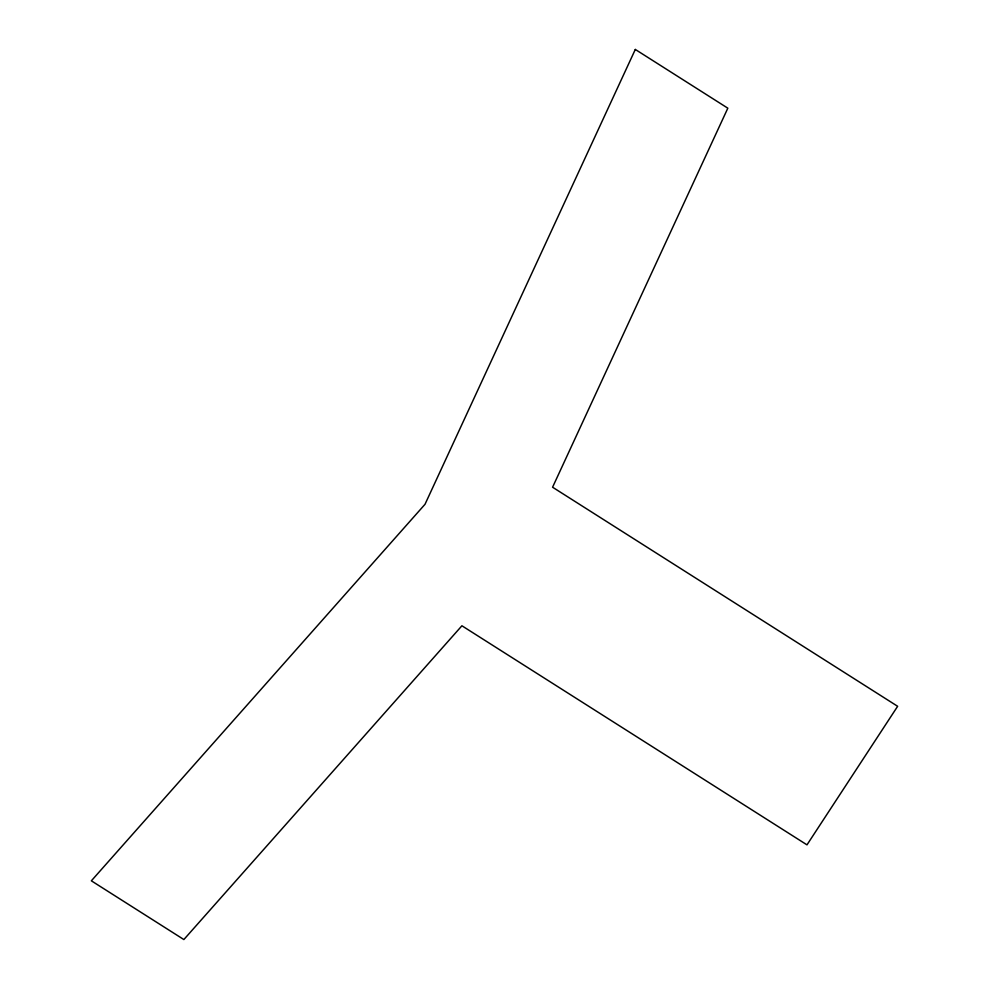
<?xml version="1.0" encoding="UTF-8"?>
<svg xmlns="http://www.w3.org/2000/svg" width="989" height="989" viewBox="0 0 989 989"><rect width="100%" height="100%" fill="white"/><g stroke="black" fill="none" stroke-linecap="round" stroke-linejoin="round"><path stroke-width="1.48" d="M635.309 49.45L425.01 504.291L91.359 880.816L183.867 939.55L461.912 625.777L806.987 844.853L897.641 706.294L552.579 487.218L727.83 108.184L635.309 49.45"/></g></svg>
